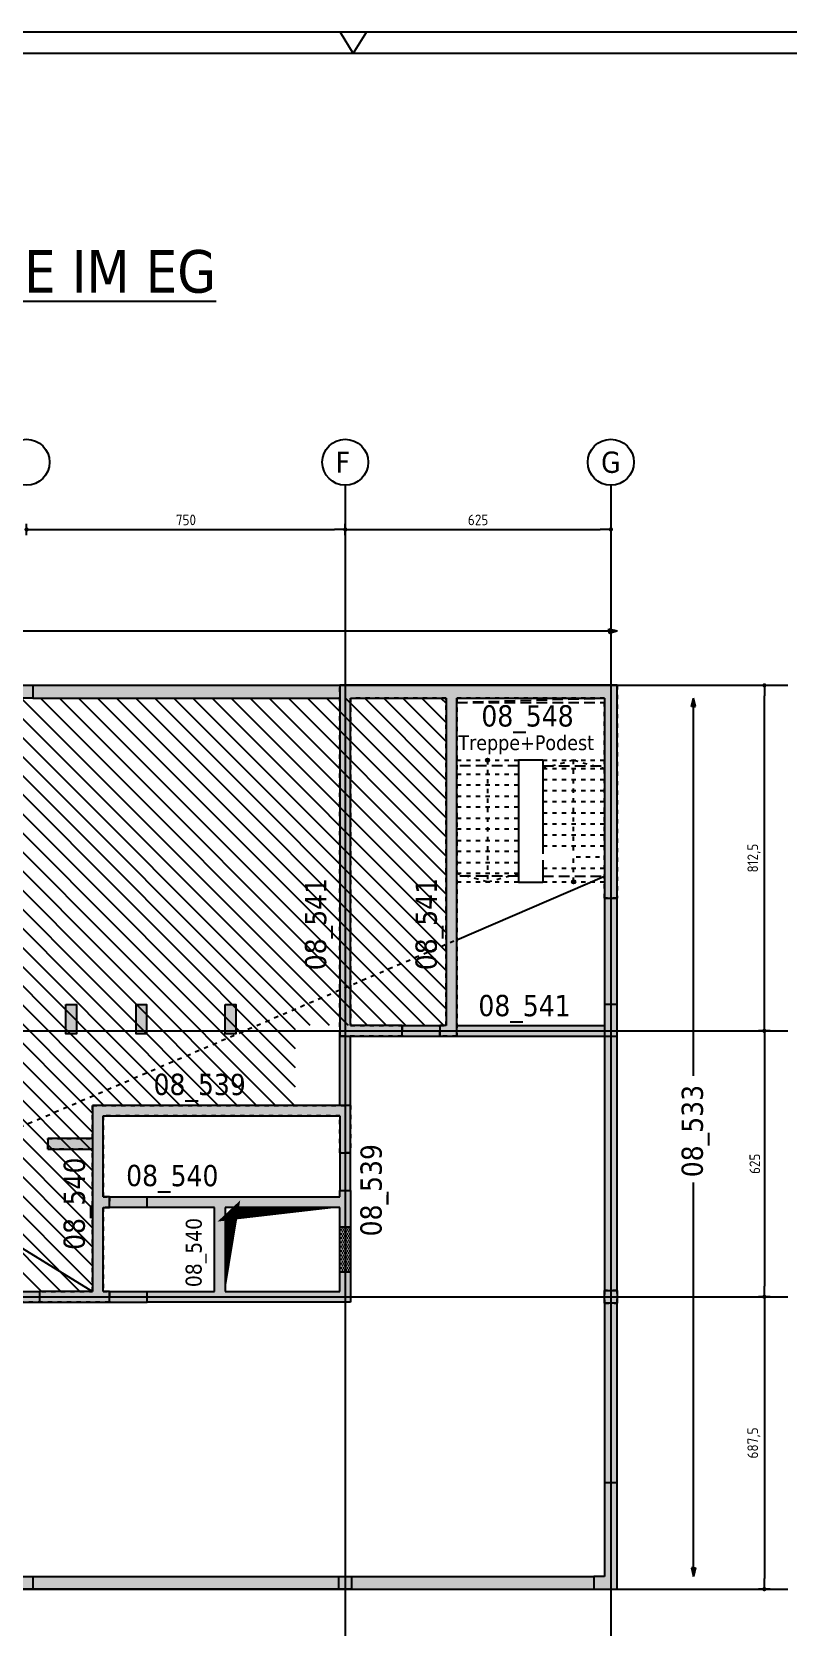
# Model space of a CAD drawing. Extents: x 0 to 84.1, y 0 to 59.4.
# Drawn here: x 34.49 to 52.28, y 21.69 to 59.4 of the extents above; entities that cross this region are included whole.
import ezdxf

# ---------------------------------------------------------------- set-up
doc = ezdxf.new("R2010")
doc.units = 0
for name, pattern in [('AUSGEZOGEN', [1000.01, 1000, 0.01]), ('DOT', [0.175, 0.05, -0.125]), ('HIDDEN', [0.375, 0.25, -0.125]), ('PUNKT', [0.175, 0.05, -0.125])]:
    doc.linetypes.add(name, pattern=pattern)
for name, color, linetype in [('1.OG', 7, 'Continuous'), ('ACHSEN', 7, 'Continuous'), ('BETON', 7, 'Continuous'), ('Brüstung 1.OG', 7, 'Continuous'), ('Brüstung 1.UG', 7, 'Continuous'), ('DRUEBER', 7, 'Continuous'), ('grau_dunkel', 7, 'Continuous'), ('grau_hell', 7, 'Continuous'), ('grau_mittel', 7, 'Continuous'), ('HILFE', 7, 'Continuous'), ('MASSE', 7, 'Continuous'), ('OBJEKT', 7, 'Continuous'), ('RAHMEN', 7, 'Continuous'), ('RND', 7, 'Continuous'), ('SCHRAFF', 7, 'Continuous'), ('SFP_Achsen', 7, 'Continuous'), ('TEXT', 7, 'Continuous'), ('VERDECKT', 7, 'Continuous')]:
    doc.layers.add(name, color=color, linetype=linetype)
doc.layers.add('NOPLOT', color=7, linetype='Continuous', plot=False)
doc.styles.add('helv', font='tahoma.ttf')
doc.styles.add('txt', font='isocp.shx')
doc.dimstyles.new('DOT_I', dxfattribs={"dimtxt": 0.25, "dimasz": 0.25, "dimexe": 0.1, "dimexo": 0.3, "dimgap": 0.1, "dimtad": 1, "dimdec": 3, "dimzin": 3, "dimtxsty": 'txt', "dimblk": 'DOT', "dimblk1": 'DOT', "dimblk2": 'DOT', "dimsah": 1, "dimcen": 0.1, "dimse1": 1, "dimse2": 1, "dimazin": 0, "dimtfac": 1, "dimtdec": 4, "dimtix": 1, "dimtmove": 2, "dimatfit": 3, "dimfxl": 0, "dimtvp": 1, "dimtolj": 1, "dimtzin": 0, "dimarcsym": 0})
pattern_1 = [(0, (-69.32199, 283.94812), (0.025, 0.05), [0, -0.05])]

# ---------------------------------------------------------------- blocks, each defined once
blk = doc.blocks.new('DINA1')
at = {"layer": 'RAHMEN'}
blk.add_line((84.1, 59.4), (0, 59.4), dxfattribs=at)
at = {"layer": 'RAHMEN', "color": 7, "linetype": 'Continuous'}
for p, q in [((41.74, 59.4), (42.05, 58.9)), ((42.05, 58.9), (42.36, 59.4))]:
    blk.add_line(p, q, dxfattribs=at)
at = {"layer": 'RAHMEN', "color": 5}
blk.add_line((83.6, 58.9), (2, 58.9), dxfattribs=at)
blk = doc.blocks.new('Pfeillinie')
at = {"layer": 'TEXT', "linetype": 'Continuous'}
blk.add_hatch(color=7, dxfattribs=at).paths.add_polyline_path([(0, 0), (-0.8, 0.2), (-0.8, 0), (-0.8, -0.2)])
at = {"layer": 'TEXT', "color": 7, "linetype": 'Continuous'}
for p, q in [((-0.8, 0), (-0.8, 0.2)), ((-0.8, 0.2), (0, 0)), ((-0.8, 0), (-0.8, -0.2)), ((-0.8, -0.2), (0, 0))]:
    blk.add_line(p, q, dxfattribs=at)
blk = doc.blocks.new('DOT')
at = {"layer": 'MASSE', "color": 7, "linetype": 'Continuous'}
for p, q in [((0, 0), (-1, 0)), ((0, 0.54), (0, -0.54))]:
    blk.add_line(p, q, dxfattribs=at)
at = {"layer": 'MASSE', "color": 7, "linetype": 'Continuous', "const_width": 0.2}
blk.add_lwpolyline([(-0.1, 0, 1), (0.1, 0, 1)], format="xyb", close=True, dxfattribs=at)
blk = doc.blocks.new('*D12')
at = {"layer": 'Defpoints', "color": 0, "linetype": 'AUSGEZOGEN', "transparency": 16777216}
for p in [(34.363, 47.706), (41.863, 47.706), (41.863, 47.706)]:
    blk.add_point(p, dxfattribs=at)
at = {"layer": 'MASSE', "color": 0, "linetype": 'AUSGEZOGEN', "lineweight": -2, "transparency": 16777216}
blk.add_line((34.613, 47.706), (41.613, 47.706), dxfattribs=at)
at = {"layer": 'MASSE', "color": 0, "linetype": 'AUSGEZOGEN', "lineweight": -2, "transparency": 16777216, "xscale": 0.25, "yscale": 0.25, "zscale": 0.25, "rotation": 180}
blk.add_blockref('DOT', (34.363, 47.706), dxfattribs=at)
at = {"layer": 'MASSE', "color": 0, "linetype": 'AUSGEZOGEN', "lineweight": -2, "transparency": 16777216, "xscale": 0.25, "yscale": 0.25, "zscale": 0.25}
blk.add_blockref('DOT', (41.863, 47.706), dxfattribs=at)
at = {"layer": 'MASSE', "color": 0, "linetype": 'AUSGEZOGEN', "transparency": 16777216, "insert": (38.113, 47.931), "char_height": 0.25, "attachment_point": 5, "style": 'txt'}
blk.add_mtext('\\A1;750', dxfattribs=at)
blk = doc.blocks.new('*D13')
at = {"layer": 'Defpoints', "color": 0, "linetype": 'AUSGEZOGEN', "transparency": 16777216}
for p in [(41.863, 47.706), (48.113, 47.706), (48.113, 47.706)]:
    blk.add_point(p, dxfattribs=at)
at = {"layer": 'MASSE', "color": 0, "linetype": 'AUSGEZOGEN', "lineweight": -2, "transparency": 16777216}
blk.add_line((42.113, 47.706), (47.863, 47.706), dxfattribs=at)
at = {"layer": 'MASSE', "color": 0, "linetype": 'AUSGEZOGEN', "lineweight": -2, "transparency": 16777216, "xscale": 0.25, "yscale": 0.25, "zscale": 0.25, "rotation": 180}
blk.add_blockref('DOT', (41.863, 47.706), dxfattribs=at)
at = {"layer": 'MASSE', "color": 0, "linetype": 'AUSGEZOGEN', "lineweight": -2, "transparency": 16777216, "xscale": 0.25, "yscale": 0.25, "zscale": 0.25}
blk.add_blockref('DOT', (48.113, 47.706), dxfattribs=at)
at = {"layer": 'MASSE', "color": 0, "linetype": 'AUSGEZOGEN', "transparency": 16777216, "insert": (44.988, 47.931), "char_height": 0.25, "attachment_point": 5, "style": 'txt'}
blk.add_mtext('\\A1;625', dxfattribs=at)
blk = doc.blocks.new('*D14')
at = {"layer": 'Defpoints', "color": 0, "linetype": 'AUSGEZOGEN', "transparency": 16777216}
for p in [(51.726, 44.042), (51.726, 44.042), (51.726, 35.917)]:
    blk.add_point(p, dxfattribs=at)
at = {"layer": 'MASSE', "color": 0, "linetype": 'AUSGEZOGEN', "lineweight": -2, "transparency": 16777216}
blk.add_line((51.726, 36.167), (51.726, 43.792), dxfattribs=at)
at = {"layer": 'MASSE', "color": 0, "linetype": 'AUSGEZOGEN', "lineweight": -2, "transparency": 16777216, "xscale": 0.25, "yscale": 0.25, "zscale": 0.25}
for p, rotation in [((51.726, 44.042), 90), ((51.726, 35.917), 270)]:
    blk.add_blockref('DOT', p, dxfattribs=dict(at, rotation=rotation))
at = {"layer": 'MASSE', "color": 0, "linetype": 'AUSGEZOGEN', "transparency": 16777216, "insert": (51.482, 39.979), "char_height": 0.25, "attachment_point": 5, "rotation": 90, "style": 'txt'}
blk.add_mtext('\\A1;812,5', dxfattribs=at)
blk = doc.blocks.new('*D15')
at = {"layer": 'Defpoints', "color": 0, "linetype": 'AUSGEZOGEN', "transparency": 16777216}
for p in [(51.726, 35.917), (51.726, 29.667), (51.726, 29.667)]:
    blk.add_point(p, dxfattribs=at)
at = {"layer": 'MASSE', "color": 0, "linetype": 'AUSGEZOGEN', "lineweight": -2, "transparency": 16777216}
blk.add_line((51.726, 35.667), (51.726, 29.917), dxfattribs=at)
at = {"layer": 'MASSE', "color": 0, "linetype": 'AUSGEZOGEN', "lineweight": -2, "transparency": 16777216, "xscale": 0.25, "yscale": 0.25, "zscale": 0.25}
for p, rotation in [((51.726, 35.917), 90), ((51.726, 29.667), 270)]:
    blk.add_blockref('DOT', p, dxfattribs=dict(at, rotation=rotation))
at = {"layer": 'MASSE', "color": 0, "linetype": 'AUSGEZOGEN', "transparency": 16777216, "insert": (51.501, 32.792), "char_height": 0.25, "attachment_point": 5, "rotation": 90, "style": 'txt'}
blk.add_mtext('\\A1;625', dxfattribs=at)
blk = doc.blocks.new('*D16')
at = {"layer": 'Defpoints', "color": 0, "linetype": 'AUSGEZOGEN', "transparency": 16777216}
for p in [(51.726, 29.667), (51.726, 22.792), (51.726, 22.792)]:
    blk.add_point(p, dxfattribs=at)
at = {"layer": 'MASSE', "color": 0, "linetype": 'AUSGEZOGEN', "lineweight": -2, "transparency": 16777216}
blk.add_line((51.726, 29.417), (51.726, 23.042), dxfattribs=at)
at = {"layer": 'MASSE', "color": 0, "linetype": 'AUSGEZOGEN', "lineweight": -2, "transparency": 16777216, "xscale": 0.25, "yscale": 0.25, "zscale": 0.25}
for p, rotation in [((51.726, 29.667), 90), ((51.726, 22.792), 270)]:
    blk.add_blockref('DOT', p, dxfattribs=dict(at, rotation=rotation))
at = {"layer": 'MASSE', "color": 0, "linetype": 'AUSGEZOGEN', "transparency": 16777216, "insert": (51.482, 26.229), "char_height": 0.25, "attachment_point": 5, "rotation": 90, "style": 'txt'}
blk.add_mtext('\\A1;687,5', dxfattribs=at)

msp = doc.modelspace()

# ---------------------------------------------------------------- hatches: boundary and pattern name
at = {"layer": 'Brüstung 1.OG', "linetype": 'DOT'}
h = msp.add_hatch(dxfattribs=at)
h.set_pattern_fill('DOTS', color=102, scale=0.8, double=1)
h.set_pattern_definition(pattern_1)
h.paths.add_polyline_path([(19.2129, 43.7416), (19.2129, 44.0416), (15.7379, 44.0416), (15.7379, 43.7416)])
h.paths.add_polyline_path([(19.5129, 44.0416), (19.5129, 43.7416), (26.7129, 43.7416), (26.7129, 44.0416)])
h.paths.add_polyline_path([(34.2129, 43.7416), (34.2129, 44.0416), (27.0129, 44.0416), (27.0129, 43.7416)])
h.paths.add_polyline_path([(41.7379, 43.7416), (41.7379, 44.0416), (34.5129, 44.0416), (34.5129, 43.7416)])
h.paths.add_polyline_path([(48.2629, 35.7916), (47.9629, 35.7916), (47.9629, 29.8166), (48.2629, 29.8166)])
h.paths.add_polyline_path([(47.9629, 25.2916), (48.2629, 25.2916), (48.2629, 29.5166), (47.9629, 29.5166)])
h.paths.add_polyline_path([(47.7129, 22.7916), (47.7129, 23.0916), (42.0129, 23.0916), (42.0129, 22.7916)])
h.paths.add_polyline_path([(34.5129, 23.0916), (34.5129, 22.7916), (41.7129, 22.7916), (41.7129, 23.0916)])
h.paths.add_polyline_path([(34.2129, 22.7916), (34.2129, 23.0916), (27.0129, 23.0916), (27.0129, 22.7916)])
h.paths.add_polyline_path([(19.5129, 23.0916), (19.5129, 22.7916), (26.7129, 22.7916), (26.7129, 23.0916)])
h.paths.add_polyline_path([(13.2629, 23.0916), (13.2629, 22.7916), (19.2129, 22.7916), (19.2129, 23.0916)])
h.paths.add_polyline_path([(12.9629, 22.7916), (12.9629, 23.0916), (9.8629, 23.0916), (9.8629, 22.7916)])
at = {"layer": 'Brüstung 1.UG', "linetype": 'AUSGEZOGEN'}
h = msp.add_hatch(dxfattribs=at)
h.set_pattern_fill('DOTS', color=102, scale=0.8, double=1)
h.set_pattern_definition([(0, (-68.63351, 483.94812), (0.025, 0.05), [0, -0.05])])
h.paths.add_polyline_path([(41.7379, 30.835), (41.9879, 30.835), (41.9879, 31.3016), (41.7379, 31.3016)])
h.paths.add_polyline_path([(41.7379, 30.2516), (41.9879, 30.2516), (41.9879, 30.835), (41.7379, 30.835)])
at = {"layer": 'grau_hell', "linetype": 'AUSGEZOGEN'}
h = msp.add_hatch(dxfattribs=at)
h.set_pattern_fill('ANSI31', color=9, scale=0.1, angle=90, style=0, double=1)
h.set_pattern_definition([(135, (-2.40593, 3.15435), (-0.2245064, -0.2245064), [])])
h.paths.add_polyline_path([(13.2379, 43.7416), (13.2379, 36.0416), (15.7379, 36.0416), (15.7379, 34.1666), (25.0379, 34.1666), (25.0379, 33.3866), (29.0254, 33.3866), (29.0254, 29.7916), (35.9129, 29.7916), (35.9129, 34.1666), (40.6879, 34.1666), (40.6879, 36.0416), (44.2379, 36.0416), (44.2379, 43.7416)])
at = {"layer": 'grau_mittel', "linetype": 'AUSGEZOGEN'}
msp.add_hatch(color=92, dxfattribs=at).paths.add_polyline_path([(34.8629, 33.3866), (34.8629, 33.1366), (35.913, 33.1366), (35.9129, 33.3866)])
at = {"layer": 'SCHRAFF', "linetype": 'AUSGEZOGEN'}
h = msp.add_hatch(dxfattribs=at)
h.set_pattern_fill('DOTS', scale=0.8, double=1)
h.set_pattern_definition(pattern_1)
h.paths.add_polyline_path([(9.4979, 43.7416), (12.9879, 43.7416), (12.9879, 35.7916), (13.3879, 35.7916), (13.3879, 36.0416), (13.2379, 36.0416), (13.2379, 43.7416), (15.4879, 43.7416), (15.4879, 36.0416), (14.273, 36.0416), (14.273, 35.7916), (15.7379, 35.7916), (15.7379, 44.0416), (9.3379, 44.0416), (9.3379, 36.9666), (9.2879, 36.9666), (9.2879, 32.2366), (8.8329, 32.2366), (8.8329, 31.9366), (9.4979, 31.9366)])
h.paths.add_polyline_path([(9.4979, 29.8866), (8.8329, 29.8866), (8.8329, 29.5866), (9.2879, 29.5866), (9.2879, 22.7916), (9.5629, 22.7916), (9.5629, 23.0916), (9.4979, 23.0916)])
h.paths.add_polyline_path([(12.9879, 29.5416), (13.3879, 29.5416), (13.3879, 29.7916), (13.2379, 29.7916), (13.2379, 33.9166), (19.323, 33.9166), (19.323, 29.7916), (19.1729, 29.7916), (19.1729, 29.5416), (19.7229, 29.5416), (19.7229, 29.7916), (19.573, 29.7916), (19.5729, 32.4766), (22.4229, 32.4766), (22.4229, 29.7916), (20.8579, 29.7916), (20.8579, 29.5416), (30.1079, 29.5416), (30.1079, 29.7916), (25.0379, 29.7916), (25.0379, 33.1366), (26.1629, 33.1366), (26.1629, 33.3866), (25.0379, 33.3866), (25.0379, 34.1666), (22.2729, 34.1666), (22.2729, 33.9166), (22.4229, 33.9166), (22.4229, 32.7266), (19.5729, 32.7266), (19.5729, 33.9166), (21.3879, 33.9166), (21.3879, 34.1666), (12.9879, 34.1666)])
h.paths.add_polyline_path([(14.3979, 29.7916), (14.3979, 29.5416), (18.1629, 29.5416), (18.1629, 29.7916)], flags=17)
h.paths.add_polyline_path([(22.6729, 29.7916), (23.5879, 29.7916), (23.5879, 33.9166), (22.6729, 33.9166)], flags=16)
h.paths.add_polyline_path([(24.7879, 33.9166), (23.8379, 33.9166), (23.8379, 29.7916), (24.7879, 29.7916)], flags=16)
h.paths.add_polyline_path([(13.2629, 23.0916), (12.9629, 23.0916), (12.9629, 22.7916), (13.2629, 22.7916)])
h.paths.add_polyline_path([(19.5129, 23.0916), (19.2129, 23.0916), (19.2129, 22.7916), (19.5129, 22.7916)])
h.paths.add_polyline_path([(27.0129, 22.7916), (27.0129, 23.0916), (26.7129, 23.0916), (26.7129, 22.7916)])
h.paths.add_polyline_path([(34.5129, 23.0916), (34.2129, 23.0916), (34.2129, 22.7916), (34.5129, 22.7916)])
h.paths.add_polyline_path([(41.7129, 22.7916), (42.0129, 22.7916), (42.0129, 23.0916), (41.7129, 23.0916)])
h.paths.add_polyline_path([(47.7129, 23.0916), (47.7129, 22.7916), (48.2629, 22.7916), (48.2629, 25.2916), (47.9629, 25.2916), (47.9629, 23.0916)])
h.paths.add_polyline_path([(48.2629, 29.5166), (48.2629, 29.8166), (47.9629, 29.8166), (47.9629, 29.5166)])
h.paths.add_polyline_path([(48.2629, 36.5416), (47.9629, 36.5416), (47.9629, 35.7916), (48.2629, 35.7916)], flags=17)
h.paths.add_polyline_path([(44.4879, 43.7416), (47.9629, 43.7416), (47.9629, 39.0416), (48.2629, 39.0416), (48.2629, 44.0416), (41.7379, 44.0416), (41.7379, 35.7916), (43.2029, 35.7916), (43.2029, 36.0416), (41.988, 36.0416), (41.9879, 43.7416), (44.2379, 43.7416), (44.2379, 36.0416), (44.0879, 36.0416), (44.0879, 35.7916), (44.4879, 35.7916)])
h.paths.add_polyline_path([(41.7379, 33.9166), (41.7379, 33.0513), (41.9879, 33.0513), (41.9879, 34.1666), (35.9129, 34.1666), (35.9129, 33.3866), (34.8629, 33.3866), (34.8629, 33.1366), (35.913, 33.1366), (35.913, 29.7916), (31.1179, 29.7916), (31.1179, 29.5416), (36.3129, 29.5416), (36.3129, 29.7916), (36.163, 29.7916), (36.1629, 31.7666), (36.3129, 31.7666), (36.3129, 32.0166), (36.163, 32.0166), (36.1629, 33.9166)])
h.paths.add_polyline_path([(38.788, 31.7666), (38.7879, 29.7916), (37.1979, 29.7916), (37.1979, 29.5416), (41.9879, 29.5416), (41.9879, 30.2516), (41.7379, 30.2516), (41.7379, 29.7916), (39.0379, 29.7916), (39.0379, 31.7666), (41.7379, 31.7666), (41.7379, 31.3016), (41.9879, 31.3016), (41.9879, 32.1663), (41.7379, 32.1663), (41.738, 32.0166), (37.1979, 32.0166), (37.1979, 31.7666)])
h.paths.add_polyline_path([(33.4629, 33.1366), (33.4629, 33.3866), (31.3129, 33.3866), (31.3129, 33.1366)], flags=17)
h.paths.add_polyline_path([(27.5629, 33.3866), (27.5629, 33.1366), (29.9129, 33.1366), (29.9129, 33.3866)], flags=17)
h.paths.add_polyline_path([(18.4379, 36.5416), (18.1879, 36.5416), (18.1879, 35.8466), (18.4379, 35.8466)])
h.paths.add_polyline_path([(20.2879, 35.8466), (20.5379, 35.8466), (20.5379, 36.5416), (20.2879, 36.5416)])
h.paths.add_polyline_path([(21.9379, 35.8466), (22.1879, 35.8466), (22.1879, 36.5416), (21.9379, 36.5416)])
h.paths.add_polyline_path([(24.0379, 35.8466), (24.2879, 35.8466), (24.2879, 36.5416), (24.0379, 36.5416)])
h.paths.add_polyline_path([(25.6879, 35.8466), (25.9379, 35.8466), (25.9379, 36.5416), (25.6879, 36.5416)])
h.paths.add_polyline_path([(27.7879, 35.8466), (28.0379, 35.8466), (28.0379, 36.5416), (27.7879, 36.5416)])
h.paths.add_polyline_path([(29.4379, 35.8466), (29.6879, 35.8466), (29.6879, 36.5416), (29.4379, 36.5416)])
h.paths.add_polyline_path([(31.5379, 35.8466), (31.7879, 35.8466), (31.7879, 36.5416), (31.5379, 36.5416)])
h.paths.add_polyline_path([(33.1879, 35.8466), (33.4379, 35.8466), (33.4379, 36.5416), (33.1879, 36.5416)])
h.paths.add_polyline_path([(35.2879, 35.8466), (35.5379, 35.8466), (35.5379, 36.5416), (35.2879, 36.5416)])
h.paths.add_polyline_path([(36.9379, 35.8466), (37.1879, 35.8466), (37.1879, 36.5416), (36.9379, 36.5416)])
h.paths.add_polyline_path([(39.2879, 36.5416), (39.0379, 36.5416), (39.0379, 35.8466), (39.2879, 35.8466)])
h.paths.add_polyline_path([(34.2129, 44.0416), (34.2129, 43.7416), (34.5129, 43.7416), (34.5129, 44.0416)])
h.paths.add_polyline_path([(26.7129, 44.0416), (26.7129, 43.7416), (27.0129, 43.7416), (27.0129, 44.0416)])
h.paths.add_polyline_path([(19.2129, 44.0416), (19.2129, 43.7416), (19.5129, 43.7416), (19.5129, 44.0416)])

# ---------------------------------------------------------------- linework, layer by layer
at = {"layer": '1.OG', "color": 7, "linetype": 'PUNKT', "lineweight": -2}
for p, q in [((41.7379, 35.7916), (41.7379, 44.0416)), ((41.7379, 44.0416), (48.2629, 44.0416)), ((44.2379, 43.7416), (41.9879, 43.7416)), ((41.9879, 43.7416), (41.988, 36.0416)), ((44.2379, 36.0416), (44.2379, 43.7416)), ((47.9629, 43.7416), (44.4879, 43.7416)), ((44.4879, 43.7416), (44.4879, 35.7916)), ((47.9629, 39.0416), (47.9629, 43.7416)), ((48.2629, 44.0416), (48.2629, 39.0416)), ((48.2629, 39.0416), (47.9629, 39.0416)), ((41.9879, 36.0416), (43.2029, 36.0416)), ((43.2029, 36.0416), (43.2029, 35.7916)), ((44.0879, 35.7916), (44.0879, 36.0416)), ((44.0879, 36.0416), (44.2379, 36.0416)), ((43.2029, 35.7916), (41.7379, 35.7916)), ((44.4879, 35.7916), (44.0879, 35.7916)), ((35.9129, 33.3866), (35.9129, 34.1666)), ((35.9129, 34.1666), (41.9879, 34.1666)), ((41.9879, 34.1666), (41.9879, 33.0513)), ((41.7379, 33.9166), (36.1629, 33.9166)), ((36.1629, 33.9166), (36.163, 32.0166)), ((41.7379, 33.0513), (41.7379, 33.9166)), ((34.8629, 33.1366), (34.8629, 33.3866)), ((34.8629, 33.3866), (35.9129, 33.3866)), ((35.913, 33.1366), (34.8629, 33.1366)), ((35.913, 29.7916), (35.913, 33.1366)), ((41.9879, 33.0513), (41.7379, 33.0513)), ((41.738, 32.0166), (41.7379, 32.1663)), ((41.7379, 32.1663), (41.9879, 32.1663)), ((41.9879, 32.1663), (41.9879, 31.3016)), ((36.3129, 31.7666), (36.1629, 31.7666)), ((36.1629, 31.7666), (36.163, 29.7916)), ((36.163, 32.0166), (36.3129, 32.0166)), ((36.3129, 32.0166), (36.3129, 31.7666)), ((37.1979, 32.0166), (41.738, 32.0166)), ((37.1979, 31.7666), (37.1979, 32.0166)), ((38.788, 31.7666), (37.1979, 31.7666)), ((38.7879, 29.7916), (38.788, 31.7666)), ((41.7379, 31.7666), (39.0379, 31.7666)), ((39.0379, 31.7666), (39.0379, 29.7916)), ((41.7379, 31.3016), (41.7379, 31.7666)), ((41.9879, 31.3016), (41.7379, 31.3016)), ((41.7379, 29.7916), (41.7379, 30.2516)), ((41.7379, 30.2516), (41.9879, 30.2516)), ((41.9879, 30.2516), (41.9879, 29.5416)), ((31.1179, 29.7916), (35.913, 29.7916)), ((36.163, 29.7916), (36.3129, 29.7916)), ((36.3129, 29.7916), (36.3129, 29.5416)), ((37.1979, 29.5416), (37.1979, 29.7916)), ((37.1979, 29.7916), (38.7879, 29.7916)), ((39.0379, 29.7916), (41.7379, 29.7916)), ((36.3129, 29.5416), (31.1179, 29.5416)), ((41.9879, 29.5416), (37.1979, 29.5416)), ((48.2629, 25.2916), (47.9629, 25.2916)), ((47.9629, 25.2916), (47.9629, 23.0916)), ((48.2629, 22.7916), (48.2629, 25.2916)), ((47.7129, 23.0916), (47.7129, 22.7916)), ((47.9629, 23.0916), (47.7129, 23.0916)), ((47.7129, 22.7916), (48.2629, 22.7916))]:
    msp.add_line(p, q, dxfattribs=at)
for points in [[(34.2129, 44.0416), (34.5129, 44.0416), (34.5129, 43.7416), (34.2129, 43.7416)], [(35.2879, 36.5416), (35.5379, 36.5416), (35.5379, 35.8466), (35.2879, 35.8466)], [(36.9379, 36.5416), (37.1879, 36.5416), (37.1879, 35.8466), (36.9379, 35.8466)], [(39.0379, 36.5416), (39.2879, 36.5416), (39.2879, 35.8466), (39.0379, 35.8466)], [(48.2629, 36.5416), (47.9629, 36.5416), (47.9629, 35.7916), (48.2629, 35.7916)], [(47.9629, 29.5166), (48.2629, 29.5166), (48.2629, 29.8166), (47.9629, 29.8166)], [(34.2129, 23.0916), (34.5129, 23.0916), (34.5129, 22.7916), (34.2129, 22.7916)], [(41.7129, 23.0916), (42.0129, 23.0916), (42.0129, 22.7916), (41.7129, 22.7916)]]:
    msp.add_lwpolyline(points, close=True, dxfattribs=at)
at = {"layer": 'ACHSEN', "color": 140, "linetype": 'AUSGEZOGEN'}
for p, q in [((41.8629, 48.7456), (41.8629, 21.6927)), ((48.1129, 48.7456), (48.1129, 21.6927)), ((7.5629, 44.0416), (52.2812, 44.0416)), ((7.5629, 35.9166), (52.2812, 35.9166)), ((7.5629, 29.6666), (52.2812, 29.6666)), ((7.5629, 22.7916), (52.2812, 22.7916))]:
    msp.add_line(p, q, dxfattribs=at)
at = {"layer": 'BETON', "color": 6, "linetype": 'AUSGEZOGEN', "lineweight": -2}
for p, q in [((48.2629, 44.0416), (41.7379, 44.0416)), ((41.7379, 44.0416), (41.7379, 35.7916)), ((41.988, 36.0416), (41.9879, 43.7416)), ((41.9879, 43.7416), (44.2379, 43.7416)), ((44.2379, 43.7416), (44.2379, 36.0416)), ((44.4879, 35.7916), (44.4879, 43.7416)), ((44.4879, 43.7416), (47.9629, 43.7416)), ((47.9629, 43.7416), (47.9629, 39.0416)), ((48.2629, 39.0416), (48.2629, 44.0416)), ((47.9629, 39.0416), (48.2629, 39.0416)), ((43.2029, 36.0416), (41.988, 36.0416)), ((43.2029, 35.7916), (43.2029, 36.0416)), ((44.2379, 36.0416), (44.0879, 36.0416)), ((44.0879, 36.0416), (44.0879, 35.7916)), ((41.7379, 35.7916), (43.2029, 35.7916)), ((44.0879, 35.7916), (44.4879, 35.7916)), ((35.9129, 34.1666), (35.9129, 33.3866)), ((41.9879, 34.1666), (35.9129, 34.1666)), ((41.9879, 33.0513), (41.9879, 34.1666)), ((36.163, 32.0166), (36.163, 33.9166)), ((36.163, 33.9166), (41.7379, 33.9166)), ((41.7379, 33.9166), (41.7379, 33.0513)), ((35.9129, 33.3866), (34.8629, 33.3866)), ((34.8629, 33.3866), (34.8629, 33.1366)), ((34.8629, 33.1366), (35.9129, 33.1366)), ((35.9129, 33.1366), (35.913, 29.7916)), ((41.7379, 33.0513), (41.9879, 33.0513)), ((41.738, 32.0166), (41.738, 32.1663)), ((41.738, 32.1663), (41.9879, 32.1663)), ((41.9879, 32.1663), (41.9879, 31.3016)), ((36.1629, 29.7916), (36.1629, 31.7666)), ((36.1629, 31.7666), (36.3129, 31.7666)), ((36.3129, 32.0166), (36.163, 32.0166)), ((36.3129, 31.7666), (36.3129, 32.0166)), ((37.1979, 32.0166), (41.738, 32.0166)), ((37.1979, 31.7666), (37.1979, 32.0166)), ((38.788, 31.7666), (37.1979, 31.7666)), ((38.7879, 29.7916), (38.788, 31.7666)), ((41.7379, 31.7666), (39.0379, 31.7666)), ((39.0379, 31.7666), (39.0379, 29.7916)), ((41.7379, 31.3016), (41.7379, 31.7666)), ((41.9879, 31.3016), (41.7379, 31.3016)), ((41.7379, 29.7916), (41.7379, 30.2516)), ((41.7379, 30.2516), (41.9879, 30.2516)), ((41.9879, 30.2516), (41.9879, 29.5416)), ((35.913, 29.7916), (34.6679, 29.7916)), ((34.6679, 29.7916), (34.6679, 29.5416)), ((36.3129, 29.7916), (36.1629, 29.7916)), ((36.3129, 29.5416), (36.3129, 29.7916)), ((37.1979, 29.5416), (37.1979, 29.7916)), ((37.1979, 29.7916), (38.7879, 29.7916)), ((39.0379, 29.7916), (41.7379, 29.7916)), ((34.6679, 29.5416), (36.3129, 29.5416)), ((41.9879, 29.5416), (37.1979, 29.5416)), ((48.2629, 25.2916), (47.9629, 25.2916)), ((47.9629, 25.2916), (47.9629, 23.0916)), ((48.2629, 22.7916), (48.2629, 25.2916)), ((47.9629, 23.0916), (47.7129, 23.0916)), ((47.7129, 23.0916), (47.7129, 22.7916)), ((47.7129, 22.7916), (48.2629, 22.7916))]:
    msp.add_line(p, q, dxfattribs=at)
for points in [[(34.2129, 44.0416), (34.5129, 44.0416), (34.5129, 43.7416), (34.2129, 43.7416)], [(35.2879, 36.5416), (35.5379, 36.5416), (35.5379, 35.8466), (35.2879, 35.8466)], [(36.9379, 36.5416), (37.1879, 36.5416), (37.1879, 35.8466), (36.9379, 35.8466)], [(39.0379, 36.5416), (39.2879, 36.5416), (39.2879, 35.8466), (39.0379, 35.8466)], [(48.2629, 36.5416), (47.9629, 36.5416), (47.9629, 35.7916), (48.2629, 35.7916)], [(47.9629, 29.8166), (48.2629, 29.8166), (48.2629, 29.5166), (47.9629, 29.5166)], [(34.2129, 23.0916), (34.5129, 23.0916), (34.5129, 22.7916), (34.2129, 22.7916)], [(41.7129, 23.0916), (42.0129, 23.0916), (42.0129, 22.7916), (41.7129, 22.7916)]]:
    msp.add_lwpolyline(points, close=True, dxfattribs=at)
at = {"layer": 'Brüstung 1.OG', "color": 102, "linetype": 'DOT'}
for p, q in [((34.5129, 44.0416), (41.7379, 44.0416)), ((34.5129, 43.7416), (41.7379, 43.7416)), ((47.9629, 35.7916), (47.9629, 29.8166)), ((48.2629, 29.8166), (48.2629, 35.7916)), ((47.9629, 29.5166), (47.9629, 25.2916)), ((48.2629, 25.2916), (48.2629, 29.5166)), ((34.5129, 23.0916), (41.7129, 23.0916)), ((42.0129, 23.0916), (47.7129, 23.0916)), ((41.7129, 22.7916), (34.5129, 22.7916)), ((42.0129, 22.7916), (47.7129, 22.7916))]:
    msp.add_line(p, q, dxfattribs=at)
at = {"layer": 'Brüstung 1.UG', "color": 102, "linetype": 'DOT'}
for p, q in [((41.7379, 30.2516), (41.7379, 31.3016)), ((41.9879, 31.3016), (41.9879, 30.2516))]:
    msp.add_line(p, q, dxfattribs=at)
at = {"layer": 'DRUEBER', "color": 7, "linetype": 'DOT'}
for p, q in [((44.4879, 42.2816), (45.9379, 42.2816)), ((45.2129, 42.2816), (45.2129, 39.4216)), ((46.5129, 42.2816), (47.9629, 42.2816)), ((47.2379, 42.2816), (46.5129, 42.0866)), ((47.2379, 40.1622), (47.2379, 42.2816)), ((47.2379, 42.2816), (47.9629, 42.0866)), ((44.4879, 41.9566), (45.9379, 41.9566)), ((46.5129, 42.0866), (47.9629, 42.0866)), ((45.9379, 41.6966), (44.4879, 41.6966)), ((46.5129, 41.8266), (47.9629, 41.8266)), ((46.5129, 41.5666), (47.9629, 41.5666)), ((44.4879, 41.4366), (45.9379, 41.4366)), ((45.9379, 41.1766), (44.4879, 41.1766)), ((46.5129, 41.3066), (47.9629, 41.3066)), ((44.4879, 40.9166), (45.9379, 40.9166)), ((46.5129, 41.0466), (47.9629, 41.0466)), ((46.5129, 40.7866), (47.9629, 40.7866)), ((45.9379, 40.6566), (44.4879, 40.6566)), ((44.4879, 40.3966), (45.9379, 40.3966)), ((46.5129, 40.5266), (47.9629, 40.5266)), ((45.9379, 40.1366), (44.4879, 40.1366)), ((46.5129, 40.2666), (47.9629, 40.2666)), ((47.2379, 39.4216), (47.2379, 40.0004)), ((47.2998, 40.0066), (47.9629, 40.0066)), ((44.4879, 39.8766), (45.9379, 39.8766)), ((45.9379, 39.6166), (44.4879, 39.6166)), ((45.2129, 39.4216), (44.4879, 39.6166)), ((45.2129, 39.4216), (45.9379, 39.6166)), ((46.5129, 39.7466), (47.9629, 39.7466)), ((44.4879, 39.4216), (45.9379, 39.4216)), ((46.5129, 39.4216), (47.9629, 39.4216))]:
    msp.add_line(p, q, dxfattribs=at)
at = {"layer": 'grau_dunkel', "color": 21}
msp.add_lwpolyline([(41.7379, 31.7666, 0, 0.31, 0), (39.0468, 31.6118, 0, 0, 0), (39.1984, 31.7535, 0.3221, 0, 0), (39.0379, 29.7916, 0, 0, 0)], format="xyseb", dxfattribs=at)
at = {"layer": 'grau_mittel', "color": 120, "linetype": 'AUSGEZOGEN'}
for points in [[(9.3379, 44.0416), (9.3379, 43.7416), (48.2629, 44.0416), (48.2629, 43.7416)], [(35.2879, 36.5416), (35.5379, 36.5416), (35.2879, 35.8466), (35.5379, 35.8466)], [(36.9379, 36.5416), (37.1879, 36.5416), (36.9379, 35.8466), (37.1879, 35.8466)], [(39.0379, 36.5416), (39.2879, 36.5416), (39.0379, 35.8466), (39.2879, 35.8466)]]:
    msp.add_solid(points, dxfattribs=at)
at = {"layer": 'grau_mittel', "color": 151, "linetype": 'AUSGEZOGEN'}
for points in [[(41.9879, 43.7416), (41.7379, 43.7416), (41.988, 36.0416), (41.7379, 36.0416)], [(44.2379, 43.7416), (44.4879, 43.7416), (44.2379, 36.0416), (44.4879, 36.0416)], [(41.7379, 36.0416), (41.7379, 35.7916), (47.9629, 36.0416), (47.9629, 35.7916)], [(41.9879, 35.7916), (41.7379, 35.7916), (41.9879, 34.1666), (41.7379, 34.1666)]]:
    msp.add_solid(points, dxfattribs=at)
at = {"layer": 'grau_mittel', "color": 240, "linetype": 'AUSGEZOGEN'}
for points in [[(47.9629, 43.7416), (48.2629, 43.7416), (47.9629, 23.0916), (48.2629, 23.0916)], [(35.9129, 34.1666), (35.9129, 33.9166), (41.9879, 34.1666), (41.7379, 33.9166)], [(41.7379, 29.7916), (41.9879, 29.5416), (41.7379, 33.9166), (41.9879, 34.1666)], [(13.238, 29.7916), (12.9879, 29.5416), (41.7379, 29.7916), (41.9879, 29.5416)]]:
    msp.add_solid(points, dxfattribs=at)
at = {"layer": 'grau_mittel', "color": 92, "linetype": 'AUSGEZOGEN'}
for points in [[(36.163, 33.9166), (35.9129, 33.9166), (36.1629, 29.7916), (35.9129, 29.7916)], [(36.1629, 32.0166), (36.1629, 31.7666), (41.7379, 32.0166), (41.7379, 31.7666)], [(39.0379, 31.7666), (38.7879, 31.7666), (39.0379, 29.7916), (38.7879, 29.7916)], [(9.5629, 22.7916), (9.5629, 23.0916), (48.2629, 22.7916), (48.2629, 23.0916)]]:
    msp.add_solid(points, dxfattribs=at)
at = {"layer": 'HILFE', "color": 102, "linetype": 'AUSGEZOGEN'}
for p, q in [((13.2379, 43.7416), (35.9129, 29.7916)), ((44.4879, 38.062), (47.9629, 39.5516))]:
    msp.add_line(p, q, dxfattribs=at)
at = {"layer": 'HILFE', "color": 102, "linetype": 'DOT'}
msp.add_line((29.0254, 31.4341), (44.4879, 38.062), dxfattribs=at)
at = {"layer": 'NOPLOT', "color": 191, "linetype": 'AUSGEZOGEN'}
msp.add_line((35.9129, 33.3866), (35.913, 33.1366), dxfattribs=at)
at = {"layer": 'OBJEKT', "color": 7, "linetype": 'AUSGEZOGEN'}
for p, q in [((34.5129, 44.0416), (41.7379, 44.0416)), ((34.5129, 43.7416), (41.7379, 43.7416)), ((45.9379, 42.2916), (45.9379, 39.4116)), ((45.9379, 42.2916), (46.5129, 42.2916)), ((46.5129, 42.2916), (46.5129, 40.0787)), ((46.5129, 39.9285), (46.5129, 39.4116)), ((45.9379, 39.4116), (46.5129, 39.4116)), ((47.9629, 39.0416), (47.9629, 36.5416)), ((48.2629, 36.5416), (48.2629, 39.0416)), ((43.2029, 36.0416), (44.0879, 36.0416)), ((44.4879, 36.0416), (47.9629, 36.0416)), ((41.7379, 34.1666), (41.7379, 35.7916)), ((41.9879, 34.1666), (41.9879, 35.7916)), ((43.2029, 35.7916), (44.0879, 35.7916)), ((44.4879, 35.7916), (47.9629, 35.7916)), ((47.9629, 35.7916), (47.9629, 29.8166)), ((48.2629, 29.8166), (48.2629, 35.7916)), ((41.7379, 33.0513), (41.7379, 32.1663)), ((41.9879, 32.1663), (41.9879, 33.0513)), ((36.3129, 32.0166), (37.1979, 32.0166)), ((37.1979, 31.7666), (36.3129, 31.7666)), ((41.7379, 30.2516), (41.7379, 31.3016)), ((41.9879, 31.3016), (41.9879, 30.2516)), ((33.6579, 29.7916), (34.6679, 29.7916)), ((36.3129, 29.7916), (37.1979, 29.7916)), ((33.6579, 29.5416), (34.6679, 29.5416)), ((36.3129, 29.5416), (37.1979, 29.5416)), ((47.9629, 29.5166), (47.9629, 25.2916)), ((48.2629, 25.2916), (48.2629, 29.5166)), ((34.5129, 23.0916), (41.7129, 23.0916)), ((42.0129, 23.0916), (47.7129, 23.0916)), ((41.7129, 22.7916), (34.5129, 22.7916)), ((42.0129, 22.7916), (47.7129, 22.7916))]:
    msp.add_line(p, q, dxfattribs=at)
for centre in [(45.2129, 42.2816), (47.2379, 39.4216)]:
    msp.add_circle(centre, 0.04, dxfattribs=at)
at = {"layer": 'RND', "color": 102, "linetype": 'AUSGEZOGEN'}
for points in [[(29.9139, 45.3211), (48.2629, 45.3211)], [(50.0577, 34.864), (50.0577, 43.7416)], [(50.0577, 23.0916), (50.0577, 32.3504)]]:
    msp.add_lwpolyline(points, dxfattribs=at)
at = {"layer": 'SFP_Achsen', "color": 7, "linetype": 'AUSGEZOGEN'}
for centre in [(34.3629, 49.2866), (41.8629, 49.2866), (48.1129, 49.2866)]:
    msp.add_circle(centre, 0.541, dxfattribs=at)
at = {"layer": 'VERDECKT', "color": 7, "linetype": 'HIDDEN'}
for p, q in [((44.4879, 43.6416), (47.9629, 43.7416)), ((44.4879, 43.6416), (47.9629, 43.6416)), ((45.9379, 42.1516), (44.4879, 42.1516)), ((46.5129, 42.1516), (47.9629, 42.1516)), ((45.9379, 39.5516), (44.4879, 39.5516)), ((46.5129, 39.5516), (47.9629, 39.5516))]:
    msp.add_line(p, q, dxfattribs=at)

# ---------------------------------------------------------------- block references
at = {"layer": 'RAHMEN'}
msp.add_blockref('DINA1', (0, 0), dxfattribs=at)
at = {"layer": 'RND', "color": 102, "linetype": 'AUSGEZOGEN', "xscale": 0.25, "yscale": 0.25, "zscale": 0.25}
msp.add_blockref('Pfeillinie', (48.2629, 45.3211), dxfattribs=at)
for p, rotation in [((50.0577, 43.7416), 90), ((50.0577, 23.0916), 270)]:
    msp.add_blockref('Pfeillinie', p, dxfattribs=dict(at, rotation=rotation))

# ---------------------------------------------------------------- texts
at = {"layer": 'grau_mittel', "color": 151, "linetype": 'AUSGEZOGEN', "style": 'helv'}
for rotation, p in [(89.89121, (41.4132, 37.3427)), (89.89121, (44.015, 37.3427)), (359.89121, (44.9957, 36.2645))]:
    msp.add_text('08_541', height=0.5, rotation=rotation, dxfattribs=at).set_placement(p)
at = {"layer": 'grau_mittel', "color": 240, "linetype": 'AUSGEZOGEN', "style": 'helv'}
for s, rotation, p in [('08_539', 359.89121, (37.3504, 34.4109)), ('08_533', 89.89121, (50.2771, 32.4752)), ('08_539', 89.89121, (42.7175, 31.0851))]:
    msp.add_text(s, height=0.5, rotation=rotation, dxfattribs=at).set_placement(p)
at = {"layer": 'grau_mittel', "color": 92, "linetype": 'AUSGEZOGEN', "style": 'helv'}
for height, rotation, p in [(0.5, 89.89121, (35.7328, 30.7673)), (0.5, 359.89121, (36.7059, 32.2687)), (0.375, 89.89121, (38.4813, 29.8916))]:
    msp.add_text('08_540', height=height, rotation=rotation, dxfattribs=at).set_placement(p)
at = {"layer": 'SFP_Achsen', "color": 6, "linetype": 'AUSGEZOGEN', "style": 'helv'}
for s, p in [('F', (41.6348, 49.0378)), ('G', (47.8848, 49.0378))]:
    msp.add_text(s, height=0.5, dxfattribs=at).set_placement(p)
at = {"layer": 'TEXT', "color": 5, "linetype": 'AUSGEZOGEN', "style": 'helv'}
msp.add_text('%%UÜBERSICHT BEWEHRUNGSPLÄNE IM EG', height=1, dxfattribs=at).set_placement((15.5216, 53.2747))
at = {"layer": 'TEXT', "color": 6, "linetype": 'AUSGEZOGEN', "style": 'helv'}
msp.add_text('08_548', height=0.5, dxfattribs=at).set_placement((45.0661, 43.0739))
at = {"layer": 'TEXT', "color": 1, "linetype": 'AUSGEZOGEN', "style": 'helv'}
msp.add_text('Treppe+Podest', height=0.35, dxfattribs=at).set_placement((44.5229, 42.5185))

# ---------------------------------------------------------------- dimensions: what is measured, and where the dimension line sits
at = {"layer": 'MASSE', "color": 7, "linetype": 'AUSGEZOGEN'}
for base, p1, p2, picture, middle in [((41.8629, 47.7065), (34.3629, 47.7065), (41.8629, 47.7065), '*D12', (38.1129, 47.9315)), ((48.1129, 47.7065), (41.8629, 47.7065), (48.1129, 47.7065), '*D13', (44.9879, 47.9315))]:
    dim = msp.add_linear_dim(base=base, p1=p1, p2=p2, dimstyle='DOT_I', override={"dimdec": 0, "dimlfac": 100}, dxfattribs=at)
    dim.commit()
    dim.dimension.update_dxf_attribs({"geometry": picture, "text_midpoint": middle})
for base, p1, p2, override, picture, middle in [((51.7261, 44.0416), (51.7261, 35.9166), (51.7261, 44.0416), {"dimdec": 1, "dimlfac": 100}, '*D14', (51.4824, 39.9791)), ((51.7261, 29.6666), (51.7261, 35.9166), (51.7261, 29.6666), {"dimdec": 0, "dimlfac": 100}, '*D15', (51.5011, 32.7916)), ((51.7261, 22.7916), (51.7261, 29.6666), (51.7261, 22.7916), {"dimdec": 1, "dimlfac": 100}, '*D16', (51.4824, 26.2291))]:
    dim = msp.add_linear_dim(base=base, p1=p1, p2=p2, angle=90, dimstyle='DOT_I', override=override, dxfattribs=at)
    dim.commit()
    dim.dimension.update_dxf_attribs({"geometry": picture, "text_midpoint": middle})

doc.saveas('drawing.dxf')
